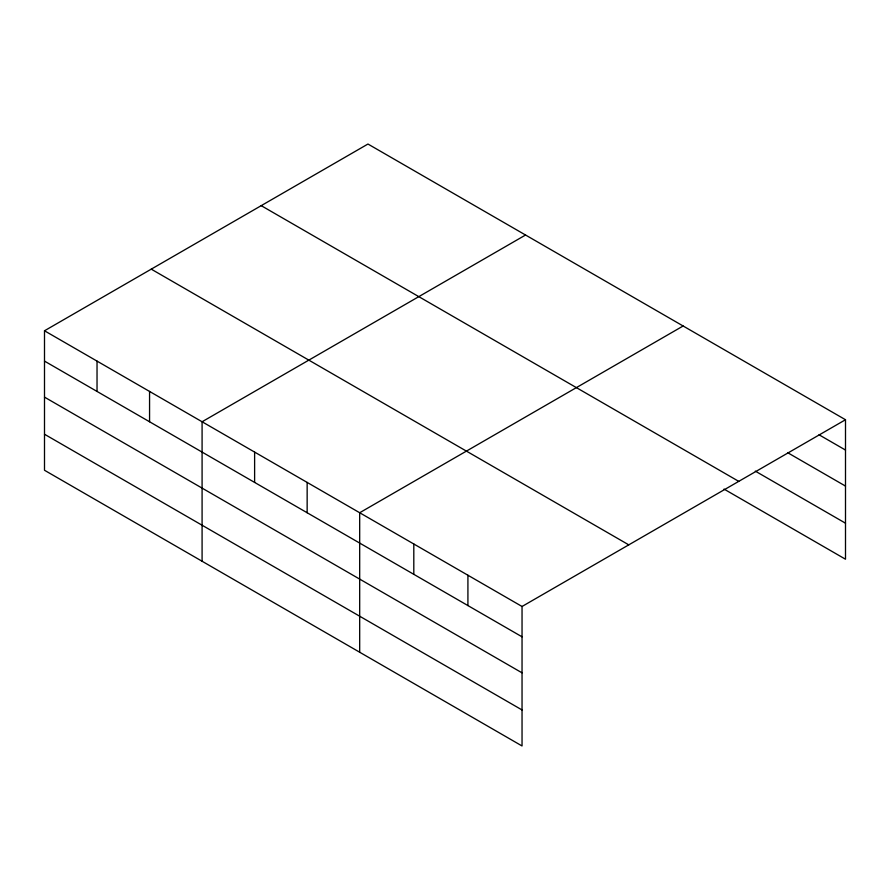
<?xml version="1.0" encoding="UTF-8"?>
<svg xmlns="http://www.w3.org/2000/svg" width="890" height="890" viewBox="0 0 890 890"><rect width="100%" height="100%" fill="white"/><g stroke="black" fill="none" stroke-linecap="round" stroke-linejoin="round"><path stroke-width="1.33" d="M522.041 672.84L522.041 606.479L44.5 330.78L44.5 470.265L522.041 745.965L522.041 672.84L44.5 397.129M724.026 489.088L845.5 559.22L845.5 419.735L367.959 144.035L44.5 330.78M525.545 235.016L202.086 421.76L202.086 561.245M683.131 325.996L359.682 512.74L359.682 652.225M522.041 606.479L845.5 419.735M819.045 434.787L845.5 450.062M787.772 452.754L845.5 486.085M755.298 471.122L845.5 523.198M261.215 205.657L738.756 481.368M151.244 269.147L628.785 544.858M44.5 361.106L522.041 636.817M44.5 434.242L522.041 709.953M467.918 575.24L467.918 605.567M413.805 543.99L413.805 574.317M307.15 482.413L307.15 512.74M254.618 452.087L254.618 482.413M149.565 391.433L149.565 421.76M97.032 361.106L97.032 391.433"/></g></svg>
